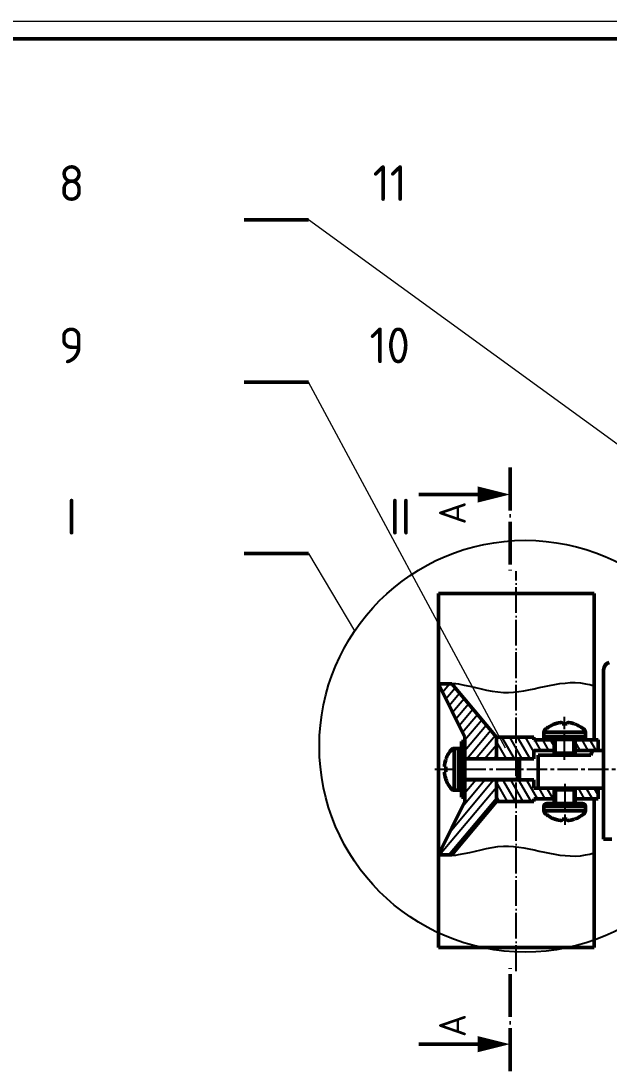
# Model space of a CAD drawing. Header units: inches. Extents: x -1846 to 3013, y 0 to 1997.
# Drawn here: x 590.6 to 755.1, y 547.5 to 841 of the extents above; entities that cross this region are included whole.
import ezdxf

# ---------------------------------------------------------------- set-up
doc = ezdxf.new("R2010")
doc.units = ezdxf.units.IN
doc.linetypes.add('ACAD_ISO04W100', pattern=[30, 24, -3, 0, -3])
doc.linetypes.add('CENTER2', pattern=[28.575, 19.05, -3.175, 3.175, -3.175])
doc.layers.get('0').update_dxf_attribs({"color": 2, "lineweight": 0})
for name, color, linetype, lineweight in [('Basic', 7, 'Continuous', 50), ('Center', 1, 'CENTER2', 25), ('Net Mat Cat A-A', 2, 'Continuous', 50), ('Tam', 1, 'ACAD_ISO04W100', 25), ('Thin', 3, 'Continuous', 25)]:
    doc.layers.add(name, color=color, linetype=linetype, lineweight=lineweight)
doc.styles.add('Annotative', font='')
doc.styles.add('TCVN-7284-5', font='', dxfattribs={"height": 5})
doc.styles.get('Annotative').set_extended_font_data('TCVN 7284', italic=True)
doc.styles.get('TCVN-7284-5').set_extended_font_data('TCVN 7284', italic=True)

msp = doc.modelspace()

# ---------------------------------------------------------------- hatches: boundary and pattern name
at = {"layer": 'Thin'}
h = msp.add_hatch(dxfattribs=at)
h.set_pattern_fill('ANSI31', color=256, scale=0.6, angle=5)
h.set_pattern_definition([(50, (-99.5041, -274.0381), (-1.4593147, 1.2245104), [])])
h.paths.add_polyline_path([(723.59, 640.85), (714.81, 640.85), (714.81, 634.77), (723.59, 634.77)])
h.paths.add_polyline_path([(723.59, 628.92), (714.81, 628.92), (714.81, 622.85), (723.59, 622.85)])
h.paths.add_polyline_path([(711.11, 655.72), (707.39, 655.77), (714.81, 640.85), (723.59, 640.85)])
h.paths.add_polyline_path([(723.59, 622.85), (714.81, 622.85), (707.39, 607.92), (711.11, 607.97)])
h = msp.add_hatch(dxfattribs=at)
h.set_pattern_fill('ANSI31', color=256, scale=0.6, angle=75)
h.set_pattern_definition([(120, (-99.5041, -274.0381), (-1.6497784, -0.9525), [])])
h.paths.add_polyline_path([(739.76, 640.1), (734.09, 640.1), (734.09, 640.85), (725.09, 640.85), (723.59, 640.85), (723.59, 634.77), (734.09, 634.77), (734.09, 637.12), (739.76, 637.12)])
h.paths.add_polyline_path([(739.76, 626.07), (740.31, 626.62), (734.09, 626.62), (734.09, 628.92), (723.59, 628.92), (723.59, 622.85), (725.09, 622.85), (734.09, 622.85), (734.09, 623.6), (739.76, 623.6)])
h.paths.add_polyline_path([(752.09, 640.1), (745.61, 640.1), (745.61, 637.12), (752.09, 637.12)])
h.paths.add_polyline_path([(752.09, 626.62), (750.89, 626.62), (745.06, 626.62), (745.61, 626.07), (745.61, 623.6), (752.09, 623.6), (752.09, 623.86)])

# ---------------------------------------------------------------- linework, layer by layer
for p, q in [((0, 841), (1189, 841)), ((776.68, 708.73), (671.08, 785.41)), ((726.1, 637.73), (671.08, 740.05)), ((671.08, 692.19), (683.95, 670.52))]:
    msp.add_line(p, q)
at = {"layer": 'Basic'}
for p, q in [((25, 836), (1184, 836)), ((671.08, 785.41), (653.08, 785.41)), ((671.08, 740.05), (653.08, 740.05)), ((671.08, 692.19), (653.08, 692.19)), ((707.39, 607.92), (707.39, 681.02)), ((707.39, 681.02), (750.89, 681.02)), ((750.89, 640.1), (750.89, 681.02)), ((753.59, 631.87), (753.59, 659.62)), ((714.81, 640.85), (707.39, 655.77)), ((711.11, 655.72), (707.39, 655.77)), ((723.59, 640.85), (711.11, 655.72)), ((739.89, 644.54), (739.99, 644.54)), ((741.92, 644.86), (741.95, 644.54)), ((741.95, 644.54), (743.42, 644.54)), ((743.42, 644.54), (743.45, 644.86)), ((745.38, 644.54), (745.48, 644.54)), ((714.81, 640.85), (714.81, 622.85)), ((723.59, 640.85), (723.59, 634.77)), ((723.59, 640.85), (725.09, 640.85)), ((734.09, 640.85), (725.09, 640.85)), ((734.09, 640.1), (734.09, 640.85)), ((739.76, 640.1), (734.09, 640.1)), ((736.84, 642.22), (736.84, 641.03)), ((736.84, 642.22), (748.54, 642.22)), ((736.84, 641.03), (748.54, 641.03)), ((747.66, 640.16), (737.71, 640.16)), ((739.76, 636.41), (739.76, 640.16)), ((745.61, 636.41), (745.61, 640.16)), ((752.09, 640.1), (745.61, 640.1)), ((748.54, 641.03), (748.54, 642.22)), ((752.09, 640.1), (752.09, 637.12)), ((712.95, 637.7), (711.77, 637.7)), ((711.77, 626), (711.77, 637.7)), ((712.95, 626), (712.95, 637.7)), ((714.81, 639.65), (713.83, 639.65)), ((713.83, 624.05), (713.83, 639.65)), ((739.76, 637.12), (734.09, 637.12)), ((734.09, 637.12), (734.09, 634.77)), ((752.09, 637.12), (745.61, 637.12)), ((750.45, 637.12), (750.03, 635.85)), ((753.59, 637.12), (752.09, 637.12)), ((709.45, 634.54), (709.45, 634.64)), ((714.81, 634.77), (734.09, 634.77)), ((729.52, 634.77), (729.52, 628.92)), ((729.52, 634.77), (730.08, 634.22)), ((730.08, 629.47), (730.08, 634.22)), ((750.03, 635.85), (735.25, 635.85)), ((735.25, 635.85), (735.25, 626.62)), ((745.61, 636.41), (739.76, 636.41)), ((739.76, 636.41), (740.31, 635.85)), ((740.31, 635.85), (745.06, 635.85)), ((745.61, 636.41), (745.06, 635.85)), ((709.45, 632.58), (709.12, 632.61)), ((709.12, 631.08), (709.45, 631.11)), ((709.45, 631.11), (709.45, 632.58)), ((753.59, 612.37), (753.59, 631.87)), ((709.45, 629.05), (709.45, 629.15)), ((734.09, 628.92), (714.81, 628.92)), ((723.59, 628.92), (723.59, 622.85)), ((729.52, 628.92), (730.08, 629.47)), ((734.09, 628.92), (734.09, 626.62)), ((711.77, 626), (712.95, 626)), ((734.09, 626.62), (744.59, 626.62)), ((739.76, 626.07), (740.31, 626.62)), ((739.76, 626.07), (745.61, 626.07)), ((739.76, 626.07), (739.76, 622.32)), ((745.06, 626.62), (740.31, 626.62)), ((744.59, 626.62), (750.89, 626.62)), ((745.61, 626.07), (745.06, 626.62)), ((745.61, 626.07), (745.61, 622.32)), ((750.89, 626.62), (753.59, 626.62)), ((752.09, 626.62), (752.09, 623.86)), ((714.81, 622.85), (707.39, 607.92)), ((723.59, 622.85), (711.11, 607.97)), ((713.83, 624.05), (714.81, 624.05)), ((723.59, 622.85), (725.09, 622.85)), ((725.09, 622.85), (734.09, 622.85)), ((734.09, 623.6), (739.76, 623.6)), ((734.09, 622.85), (734.09, 623.6)), ((737.71, 622.32), (747.66, 622.32)), ((745.61, 623.6), (752.09, 623.6)), ((750.89, 582.03), (750.89, 623.6)), ((752.09, 623.86), (752.09, 623.6)), ((736.84, 621.44), (736.84, 620.25)), ((748.54, 621.44), (736.84, 621.44)), ((748.54, 620.25), (736.84, 620.25)), ((748.54, 620.25), (748.54, 621.44)), ((739.99, 617.93), (739.89, 617.93)), ((741.95, 617.93), (741.92, 617.61)), ((743.42, 617.93), (741.95, 617.93)), ((743.45, 617.61), (743.42, 617.93)), ((745.48, 617.93), (745.38, 617.93)), ((753.59, 612.37), (755.84, 612.37)), ((711.11, 607.97), (707.39, 607.92)), ((707.39, 582.03), (707.39, 607.92)), ((707.39, 582.03), (750.89, 582.03))]:
    msp.add_line(p, q, dxfattribs=at)
for centre, radius, start, end in [((755.84, 659.62), 2.25, 109.4712, 180), ((737.71, 642.22), 0.878, 132.4927, 180), ((742.69, 636.79), 8.24, 109.825, 132.4927), ((742.69, 636.73), 8.26, 100.1662, 109.027), ((742.2, 637.95), 6.99, 93.964, 97.9842), ((741.49, 643.55), 1.39, 71.7311, 80.5485), ((743.89, 643.55), 1.39, 99.4515, 108.2689), ((743.18, 637.95), 6.99, 82.0158, 86.036), ((742.69, 636.73), 8.26, 70.973, 79.8338), ((742.69, 636.79), 8.24, 47.5073, 70.175), ((747.66, 642.22), 0.877, 0, 47.5073), ((737.71, 641.03), 0.878, 180, 270), ((747.66, 641.03), 0.877, 270, 0), ((717.2, 631.85), 8.24, 137.5073, 160.175), ((711.77, 636.82), 0.877, 90, 137.5073), ((712.95, 636.82), 0.877, 0, 90), ((717.26, 631.85), 8.26, 160.973, 169.8338), ((716.04, 632.34), 6.99, 172.0158, 176.036), ((710.44, 633.05), 1.39, 189.4515, 198.2689), ((710.44, 630.65), 1.39, 161.7311, 170.5485), ((716.04, 631.36), 6.99, 183.964, 187.9842), ((717.26, 631.85), 8.26, 190.1662, 199.027), ((717.2, 631.85), 8.24, 199.825, 222.4927), ((711.77, 626.87), 0.878, 222.4927, 270), ((712.95, 626.87), 0.878, 270, 0), ((737.71, 621.44), 0.877, 90, 180), ((747.66, 621.44), 0.878, 0, 90), ((737.71, 620.25), 0.877, 180, 227.5073), ((742.69, 625.68), 8.24, 227.5073, 250.175), ((742.69, 625.68), 8.24, 289.825, 312.4927), ((747.66, 620.25), 0.878, 312.4927, 0), ((742.69, 625.74), 8.26, 250.973, 259.8338), ((742.2, 624.53), 6.99, 262.0158, 266.036), ((741.49, 618.93), 1.39, 279.4515, 288.2689), ((743.89, 618.93), 1.39, 251.7311, 260.5485), ((743.18, 624.53), 6.99, 273.964, 277.9842), ((742.69, 625.74), 8.26, 280.1662, 289.027)]:
    msp.add_arc(centre, radius, start, end, dxfattribs=at)
at = {"layer": 'Center', "ltscale": 0.3}
for p, q in [((742.64, 634.48), (742.64, 646.54)), ((706.38, 631.85), (758.45, 631.85)), ((742.69, 627.83), (742.69, 616.36))]:
    msp.add_line(p, q, dxfattribs=at)
at = {"layer": 'Net Mat Cat A-A', "linetype": 'ACAD_ISO04W100', "ltscale": 0.5}
for p, q in [((727.4, 716.16), (727.4, 686.16)), ((727.4, 547.53), (727.4, 577.53))]:
    msp.add_line(p, q, dxfattribs=at)
at = {"layer": 'Net Mat Cat A-A'}
for p, q in [((718.4, 708.66), (701.9, 708.66)), ((718.4, 555.03), (701.9, 555.03))]:
    msp.add_line(p, q, dxfattribs=at)
for points in [[(727.4, 708.66, 0, 4.5, 0), (718.4, 708.66, 4.5, 4.5, 0)], [(727.4, 555.03, 0, 4.5, 0), (718.4, 555.03, 4.5, 4.5, 0)]]:
    msp.add_lwpolyline(points, format="xyseb", dxfattribs=at)
at = {"layer": 'Tam', "ltscale": 0.3}
msp.add_line((729.14, 575.47), (729.14, 687.24), dxfattribs=at)
at = {"layer": 'Thin', "ltscale": 0.3}
for p, q in [((740.31, 635.85), (740.31, 640.16)), ((745.06, 635.85), (745.06, 640.16))]:
    msp.add_line(p, q, dxfattribs=at)
at = {"layer": 'Thin'}
for p, q in [((729.52, 634.47), (714.81, 634.47)), ((729.52, 629.22), (714.81, 629.22)), ((740.31, 626.62), (740.31, 622.32)), ((745.06, 626.62), (745.06, 622.32))]:
    msp.add_line(p, q, dxfattribs=at)
msp.add_circle((731.63, 638.31), 57.54, dxfattribs=at)
for points in [[(707.39, 655.77), (709.18, 656.11), (715.47, 655.7), (728.74, 650.75), (741.79, 657.66), (750.09, 655.42), (750.89, 655.23)], [(707.39, 607.92), (709.18, 607.59), (715.47, 608), (728.74, 612.95), (741.79, 606.04), (750.09, 608.28), (750.89, 608.46)]]:
    msp.add_open_spline(points, degree=3, knots=[2.553793, 2.553793, 2.553793, 2.553793, 4.406993, 8.681624, 16.369447, 17.187013, 17.187013, 17.187013, 17.187013], dxfattribs=at)

# ---------------------------------------------------------------- texts
at = {"layer": 'Basic', "char_height": 10, "width": 82.5, "attachment_point": 1, "style": 'Annotative'}
for s, insert in [('\\pxqc;{\\fTCVN 7284|b0|i0|c0|p34;8\\P}', (563.53, 800.69)), ('\\pxqc;{\\fTCVN 7284|b0|i0|c0|p34;11\\P}', (652.51, 800.69)), ('\\pxqc;{\\fTCVN 7284|b0|i0|c0|p34;9\\P}', (563.53, 755.33)), ('\\pxqc;{\\fTCVN 7284|b0|i0|c0|p34;10\\P}', (652.51, 755.33)), ('\\pxqc;{\\fTCVN 7284|b0|i0|c0|p34;I\\P}', (563.53, 707.47)), ('\\pxqc;{\\fTCVN 7284|b0|i0|c0|p34;II\\P}', (655.51, 707.47))]:
    msp.add_mtext(s, dxfattribs=dict(at, insert=insert))
at = {"layer": 'Net Mat Cat A-A', "char_height": 7.5, "width": 16.5885, "rotation": 90, "style": 'TCVN-7284-5'}
for insert, attachment_point in [((711.3, 700.27), 4), ((711.3, 563.43), 6)]:
    msp.add_mtext('{\\fTCVN 7284|b0|i0|c0|p34;A}', dxfattribs=dict(at, insert=insert, attachment_point=attachment_point))

doc.saveas('drawing.dxf')
